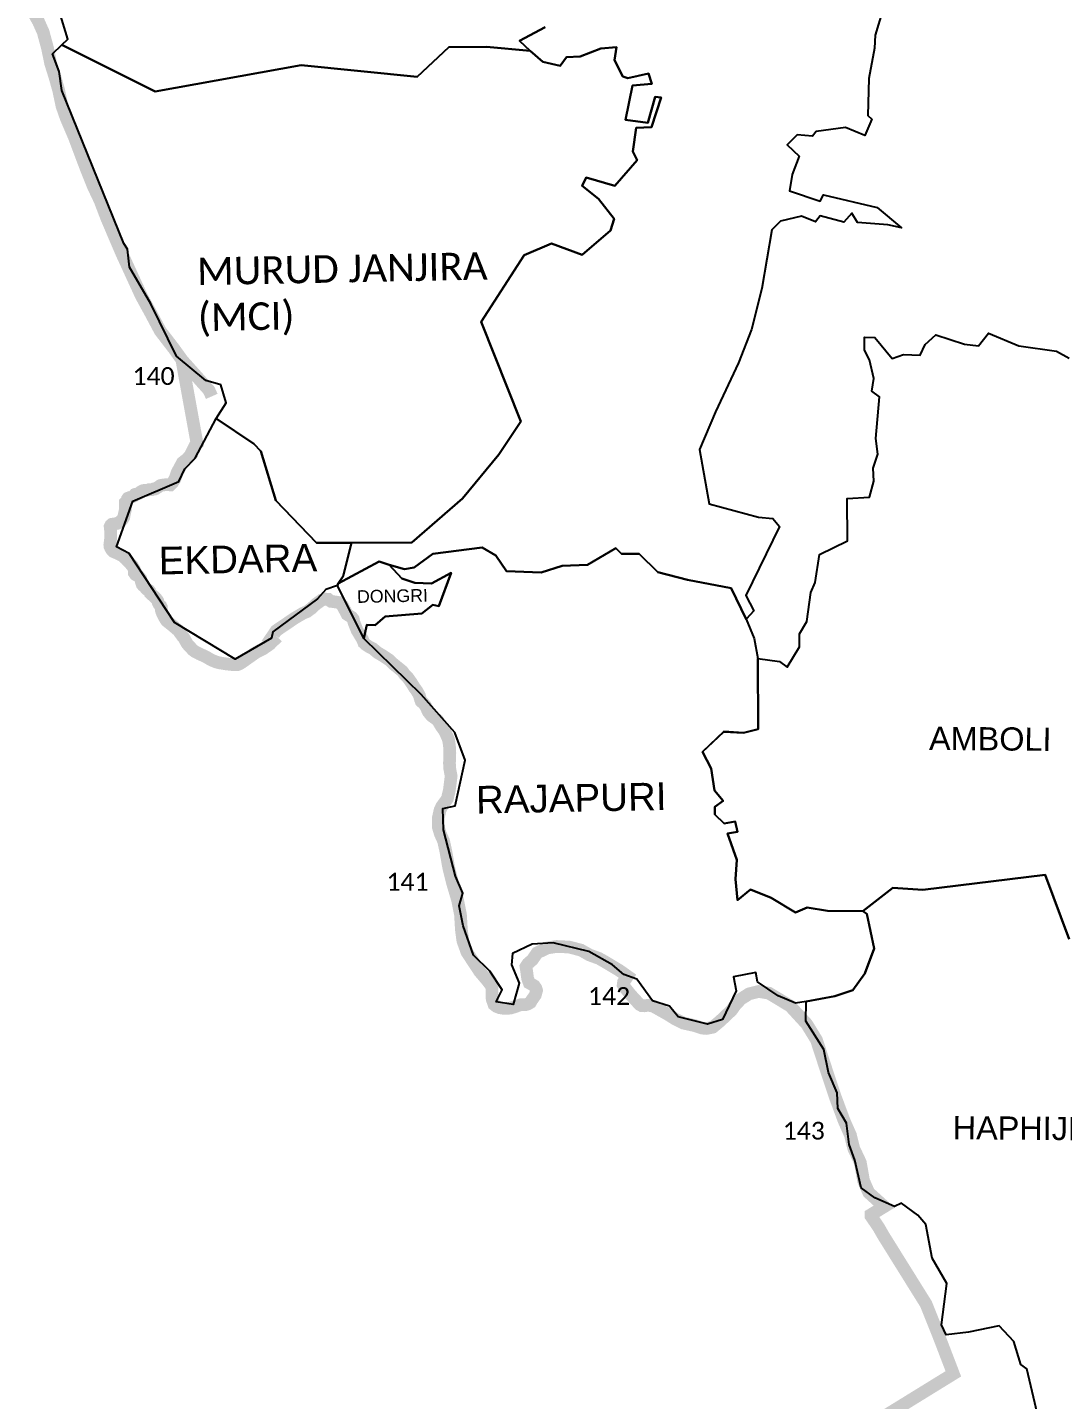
# Model space of a CAD drawing. Header units: metres. Extents: x 0 to 561379, y 0 to 4092696.
# Drawn here: x 283615 to 287695, y 2022986 to 2028395 of the extents above; entities that cross this region are included whole.
import ezdxf

# ---------------------------------------------------------------- set-up
doc = ezdxf.new("R2010")
doc.units = ezdxf.units.M
for name, color, linetype in [('COASTLINE', 5, 'Continuous'), ('ddddd', 7, 'Continuous'), ('NATURALLY PROTECTED', 3, 'Continuous'), ('village', 32, 'Continuous'), ('VILLAGE NAME', 250, 'Continuous')]:
    doc.layers.add(name, color=color, linetype=linetype)
doc.styles.get("Standard").update_dxf_attribs({"font": 'calibri.ttf'})

msp = doc.modelspace()

# ---------------------------------------------------------------- linework, layer by layer
at = {"layer": 'COASTLINE', "const_width": 50, "flags": 128}
msp.add_lwpolyline([(283639.6, 2028450.6), (283658.1, 2028417.9), (283676.6, 2028376.6), (283693.9, 2028312.5), (283706.2, 2028252.7), (283723, 2028199.5), (283737.8, 2028146.4), (283751, 2028084.1), (283766.9, 2028038.7), (283799, 2027963.7), (283847.2, 2027835.6), (283873.4, 2027770.3), (283901, 2027711.8), (283927.1, 2027643.3), (283985.6, 2027506.1), (284062.8, 2027337.8), (284100, 2027269.7), (284137.8, 2027198.9), (284192.5, 2027127.7), (284223, 2027085.2), (284283.2, 2026753.8), (284275, 2026745.7), (284267.3, 2026730), (284255.2, 2026705.3), (284244, 2026693.9), (284225.7, 2026679.4), (284204.8, 2026640.6), (284195.5, 2026614.1), (284186.7, 2026600.6), (284177.7, 2026591.7), (284175.3, 2026591.7), (284168.1, 2026592.3), (284164.6, 2026592.3), (284157.7, 2026592.1), (284148, 2026590.9), (284142.5, 2026590.2), (284138.9, 2026589.2), (284136.3, 2026587.6), (284133.4, 2026585.3), (284128.9, 2026582.2), (284125, 2026580.1), (284120.2, 2026576.8), (284116.4, 2026575), (284113.3, 2026575), (284110.3, 2026575), (284107.5, 2026573.9), (284104.6, 2026572.5), (284102.1, 2026572.5), (284098.3, 2026573.3), (284095.4, 2026573.3), (284093.1, 2026572.4), (284089.4, 2026571.3), (284084.3, 2026570.2), (284078.7, 2026570.2), (284073.7, 2026569.7), (284069.5, 2026568.8), (284066.3, 2026567.3), (284064, 2026566.3), (284061.9, 2026564.9), (284059.5, 2026562.1), (284056.9, 2026559.6), (284054.1, 2026558), (284048.4, 2026555.7), (284044.4, 2026555.5), (284040.9, 2026554.8), (284038.1, 2026553.7), (284036.1, 2026551.2), (284034, 2026547.6), (284030.6, 2026545.9), (284024.8, 2026544), (284017.5, 2026541.7), (284010.9, 2026539.2), (284008.6, 2026536), (284007.5, 2026531.6), (284003.9, 2026526.2), (284000.9, 2026522.9), (284000.9, 2026516.8), (284000.1, 2026505.4), (284000.1, 2026491.6), (283997.7, 2026481.3), (283996.3, 2026475), (283994.3, 2026464.2), (283989.7, 2026456.6), (283984, 2026449.8), (283976.5, 2026444.2), (283968.8, 2026439.9), (283961.9, 2026438.5), (283954.3, 2026437.6), (283947.3, 2026436.3), (283943.4, 2026432.9), (283940.5, 2026427), (283942.7, 2026407.9), (283942.7, 2026401.2), (283943.2, 2026391.6), (283941.6, 2026371.6), (283940.2, 2026362.6), (283939.3, 2026355.5), (283939.6, 2026349.6), (283942.5, 2026342.6), (283947.1, 2026335.1), (283953.6, 2026328.7), (283966.7, 2026323), (283980.5, 2026316.7), (283992, 2026309.9), (284001.9, 2026300.6), (284016.4, 2026284.9), (284027.4, 2026273.5), (284029.9, 2026268.9), (284032.9, 2026264.4), (284035.4, 2026259.8), (284036.4, 2026255), (284036.4, 2026248.8), (284036.4, 2026243.7), (284039.9, 2026238.5), (284042.9, 2026236.5), (284053.1, 2026231.8), (284061.4, 2026221.4), (284063, 2026215.7), (284063, 2026210.7), (284065.3, 2026204.5), (284067.2, 2026198.9), (284070.4, 2026195), (284073.9, 2026192), (284078.1, 2026188.8), (284081.2, 2026183.7), (284085, 2026179.8), (284089.1, 2026177.6), (284093.8, 2026175.5), (284096.6, 2026172), (284098.3, 2026165.6), (284103.7, 2026160.1), (284110.2, 2026154.3), (284115.3, 2026149.8), (284121.8, 2026143.4), (284125.5, 2026138.5), (284128.7, 2026133.3), (284130.1, 2026127.5), (284133.2, 2026121.2), (284136.6, 2026116.8), (284140.7, 2026113.4), (284142.3, 2026110), (284142.8, 2026105.8), (284142.8, 2026100.7), (284142.8, 2026096.3), (284144.1, 2026091.6), (284146.8, 2026085.2), (284150.1, 2026077.7), (284155.7, 2026067.5), (284162, 2026057.3), (284166.6, 2026052.9), (284186.7, 2026037), (284199.3, 2026025.9), (284210.4, 2026016.9), (284215, 2026009.6), (284221.6, 2026000.8), (284225.9, 2025994.4), (284230.4, 2025990.2), (284234.6, 2025983.4), (284238.1, 2025976.3), (284244.8, 2025964.5), (284253.1, 2025955.5), (284266, 2025941.5), (284275.4, 2025934.3), (284291.7, 2025925.9), (284304.6, 2025920.1), (284321.8, 2025911.8), (284335.2, 2025903.9), (284347.5, 2025898), (284359.7, 2025893.1), (284374.1, 2025889.7), (284398.2, 2025885.9), (284429.6, 2025882.5), (284435, 2025882.5), (284444, 2025883.4), (284452.1, 2025886.9), (284460.5, 2025892.3), (284512.9, 2025929.3), (284523.8, 2025935.7), (284531.1, 2025938.8), (284543.1, 2025944.8), (284553.7, 2025952.5), (284563.9, 2025959.5), (284570.6, 2025964.2), (284576.8, 2025970.9), (284581, 2025974.9), (284577.4, 2025978.3), (284571.8, 2025982.6), (284584.5, 2026001.4), (284595, 2026016.9), (284667.5, 2026066), (284699.7, 2026085.1), (284716.8, 2026092.2), (284735.2, 2026105.7), (284752.3, 2026122.1), (284768.8, 2026133.5), (284774.1, 2026137.5), (284789, 2026141.4), (284800.5, 2026140.7), (284805.6, 2026136.5), (284810.7, 2026132.6), (284826.5, 2026130.5), (284844.2, 2026127.7), (284857.4, 2026114.3), (284867.3, 2026095.2), (284874.4, 2026081.4), (284886.6, 2026073.7), (284893.5, 2026069.3), (284898.7, 2026062.4), (284901.8, 2026048.6), (284906.4, 2026037), (284910.9, 2026026), (284913.9, 2026018.5), (284921, 2026006.6), (284928.6, 2025993.9), (284935.6, 2025982.3), (284940.8, 2025968.8), (284947.8, 2025962.3), (284962.5, 2025952.6), (284975.2, 2025946.7), (284994.7, 2025930.4), (285015.7, 2025918.1), (285042.3, 2025900.2), (285056.2, 2025886.3), (285071, 2025874.4), (285092.6, 2025856.8), (285100.6, 2025845.3), (285114.7, 2025830.7), (285128, 2025811.8), (285139.8, 2025792.7), (285149.7, 2025779.3), (285159.6, 2025761.2), (285163.6, 2025746.3), (285166.8, 2025738), (285174.6, 2025731.6), (285183.6, 2025721), (285194.9, 2025696.7), (285207.2, 2025681.5), (285231, 2025664.6), (285245.3, 2025640.8), (285259.7, 2025620.3), (285274.2, 2025588.2), (285278, 2025563.3), (285279.5, 2025534.8), (285278, 2025494.9), (285279, 2025474.1), (285284.7, 2025443.7), (285277.5, 2025387.7), (285269.6, 2025354.2), (285247.7, 2025324.2), (285241.1, 2025310.2), (285233.8, 2025277.2), (285234.5, 2025241.4), (285241.8, 2025216.9), (285254.9, 2025187.6), (285263.4, 2025149.3), (285274.7, 2025084.9), (285289.6, 2025024), (285309.5, 2024957.3), (285321.5, 2024897.1), (285325.1, 2024837.6), (285330.8, 2024794.9), (285347.1, 2024749.5), (285379.7, 2024700), (285396.9, 2024673.8), (285427.6, 2024637.4), (285442.6, 2024617.7), (285445.9, 2024607), (285445.9, 2024586.3), (285445.9, 2024574.9), (285446.4, 2024564.4), (285450.3, 2024553), (285453.5, 2024543.5), (285463.5, 2024535.8), (285475.2, 2024531.1), (285490.6, 2024528.4), (285504.5, 2024528.1), (285518.4, 2024529.4), (285536.3, 2024534.7), (285546.2, 2024538.4), (285560, 2024543), (285578.7, 2024543), (285588.3, 2024545.9), (285597.1, 2024551.4), (285601.6, 2024559.4), (285616.5, 2024581), (285621.4, 2024599), (285618.6, 2024608.1), (285612.1, 2024617.1), (285592.4, 2024628.5), (285586, 2024647.1), (285582.4, 2024673.8), (285579.6, 2024692.4), (285587.2, 2024704.2), (285604.9, 2024719.7), (285623.9, 2024747.2), (285664.1, 2024766.3), (285700.4, 2024772.2), (285749.8, 2024769.9), (285796.2, 2024757.8), (285830, 2024738.7), (285867.1, 2024725.2), (285891.2, 2024711.6), (285910.2, 2024700.2), (285928.5, 2024689.2), (285946.5, 2024678.5), (285964.7, 2024665.7), (285979.9, 2024654.9), (285964.2, 2024631.5), (285962.8, 2024620.5), (285968.7, 2024611.1), (285993.6, 2024580.1), (286028, 2024542.9), (286036, 2024538.7), (286045.4, 2024538.2), (286055.5, 2024539.7), (286066.3, 2024539.7), (286081.6, 2024536.7), (286105.5, 2024523.2), (286138.4, 2024504.7), (286169.7, 2024485), (286199.3, 2024470.2), (286245, 2024460.2), (286274.2, 2024450.4), (286290.9, 2024449), (286316.1, 2024454.1), (286344, 2024477.3), (286368.7, 2024500.5), (286390.5, 2024521.4), (286405.1, 2024542.3), (286427.1, 2024565.3), (286459, 2024585.4), (286496.3, 2024594.8), (286537.2, 2024588.1), (286620.8, 2024537.6), (286685.9, 2024466.7), (286724.6, 2024403.8), (286758.1, 2024301.3), (286798.1, 2024180.7), (286833.7, 2024084.7), (286858.6, 2024028.4), (286871.5, 2023976), (286897.5, 2023920.7), (286910.3, 2023848.6), (286930.7, 2023801.9), (286951.8, 2023782.9), (286967, 2023769), (286985.1, 2023752.6), (286991.6, 2023746.7), (286939.6, 2023715), (286939.6, 2023709.2), (286951.4, 2023692), (286969.6, 2023665.3), (286989.1, 2023631.2), (287083.6, 2023479.6), (287156.9, 2023362.1), (287211, 2023226.2), (287264.1, 2023087.7), (286770.4, 2022783.3)], dxfattribs=at)
at = {"layer": 'NATURALLY PROTECTED', "const_width": 50, "flags": 128}
for points in [[(283734.7, 2028157.5), (283737.8, 2028146.4), (283751, 2028084.1), (283766.9, 2028038.7), (283799, 2027963.7), (283847.2, 2027835.6), (283873.4, 2027770.3), (283901, 2027711.8), (283927.1, 2027643.3), (283985.6, 2027506.1), (284062.8, 2027337.8), (284100, 2027269.7), (284137.8, 2027198.9)], [(284228.3, 2027078.8), (284330.3, 2026964.6), (284341, 2026940.4)], [(284268.7, 2026721), (284244, 2026693.9), (284225.7, 2026679.4), (284204.8, 2026640.6), (284195.5, 2026614.1), (284186.7, 2026600.6), (284177.7, 2026591.7), (284175.3, 2026591.7), (284168.1, 2026592.3), (284164.6, 2026592.3), (284157.7, 2026592.1), (284148, 2026590.9), (284142.5, 2026590.2), (284138.9, 2026589.2), (284136.3, 2026587.6), (284133.4, 2026585.3), (284128.9, 2026582.2), (284125, 2026580.1), (284120.2, 2026576.8), (284116.4, 2026575), (284113.3, 2026575), (284110.3, 2026575), (284107.5, 2026573.9), (284104.6, 2026572.5), (284102.1, 2026572.5), (284098.3, 2026573.3), (284095.4, 2026573.3), (284093.1, 2026572.4), (284089.4, 2026571.3), (284084.3, 2026570.2), (284078.7, 2026570.2), (284073.7, 2026569.7), (284069.5, 2026568.8), (284066.3, 2026567.3), (284064, 2026566.3), (284061.9, 2026564.9), (284059.5, 2026562.1), (284056.9, 2026559.6), (284054.1, 2026558), (284048.4, 2026555.7), (284044.4, 2026555.5), (284040.9, 2026554.8), (284038.1, 2026553.7), (284036.1, 2026551.2), (284034, 2026547.6), (284030.6, 2026545.9), (284024.8, 2026544), (284017.5, 2026541.7), (284010.9, 2026539.2), (284008.6, 2026536), (284007.5, 2026531.6), (284003.9, 2026526.2), (284000.9, 2026522.9), (284000.9, 2026516.8), (284000.1, 2026505.4), (284000.1, 2026491.6), (283997.7, 2026481.3), (283996.3, 2026475), (283994.3, 2026464.2), (283989.7, 2026456.6), (283984, 2026449.8), (283976.5, 2026444.2), (283968.8, 2026439.9), (283961.9, 2026438.5), (283954.3, 2026437.6), (283947.3, 2026436.3), (283943.4, 2026432.9), (283940.5, 2026427), (283942.7, 2026407.9), (283942.7, 2026401.2), (283943.2, 2026391.6), (283941.6, 2026371.6), (283940.2, 2026362.6), (283939.3, 2026355.5), (283939.6, 2026349.6), (283942.5, 2026342.6), (283947.1, 2026335.1), (283953.6, 2026328.7), (283966.7, 2026323), (283980.5, 2026316.7), (283992, 2026309.9), (284001.9, 2026300.6), (284016.4, 2026284.9), (284027.4, 2026273.5), (284029.9, 2026268.9), (284032.9, 2026264.4), (284035.4, 2026259.8), (284036.4, 2026255), (284036.4, 2026248.8), (284036.4, 2026243.7), (284039.9, 2026238.5), (284042.9, 2026236.5), (284053.1, 2026231.8), (284061.4, 2026221.4), (284063, 2026215.7), (284063, 2026210.7), (284065.3, 2026204.5), (284067.2, 2026198.9), (284070.4, 2026195), (284073.9, 2026192), (284078.1, 2026188.8), (284081.2, 2026183.7), (284085, 2026179.8), (284089.1, 2026177.6), (284093.8, 2026175.5), (284096.6, 2026172), (284098.3, 2026165.6), (284103.7, 2026160.1), (284110.2, 2026154.3), (284115.3, 2026149.8), (284121.8, 2026143.4), (284125.5, 2026138.5), (284128.7, 2026133.3), (284130.1, 2026127.5), (284133.2, 2026121.2), (284136.6, 2026116.8), (284140.7, 2026113.4), (284142.3, 2026110), (284142.8, 2026105.8), (284142.8, 2026100.7), (284142.8, 2026096.3), (284144.1, 2026091.6), (284146.8, 2026085.2), (284150.1, 2026077.7), (284155.7, 2026067.5), (284162, 2026057.3), (284166.6, 2026052.9), (284186.7, 2026037), (284199.3, 2026025.9), (284210.4, 2026016.9), (284215, 2026009.6), (284221.6, 2026000.8), (284225.9, 2025994.4), (284230.4, 2025990.2), (284234.6, 2025983.4), (284238.1, 2025976.3), (284244.8, 2025964.5), (284253.1, 2025955.5), (284266, 2025941.5), (284275.4, 2025934.3), (284291.7, 2025925.9), (284304.6, 2025920.1), (284321.8, 2025911.8), (284335.2, 2025903.9), (284347.5, 2025898), (284359.7, 2025893.1), (284374.1, 2025889.7), (284398.2, 2025885.9), (284415.6, 2025884.1)], [(285185.2, 2025717.6), (285194.9, 2025696.7), (285207.2, 2025681.5), (285231, 2025664.6), (285245.3, 2025640.8), (285259.7, 2025620.3), (285274.2, 2025588.2), (285278, 2025563.3), (285279.5, 2025534.8), (285278, 2025494.9), (285279, 2025474.1), (285284.7, 2025443.7), (285277.5, 2025387.7), (285269.6, 2025354.2), (285247.7, 2025324.2), (285241.1, 2025310.2), (285233.8, 2025277.2), (285234.5, 2025241.4), (285241.8, 2025216.9), (285254.9, 2025187.6), (285263.4, 2025149.3), (285274.7, 2025084.9), (285289.6, 2025024), (285309.5, 2024957.3), (285321.5, 2024897.1), (285325.1, 2024837.6), (285330.8, 2024794.9), (285347.1, 2024749.5), (285379.7, 2024700), (285396.9, 2024673.8), (285427.6, 2024637.4), (285442.6, 2024617.7), (285445.9, 2024607), (285445.9, 2024586.3), (285445.9, 2024574.9), (285446.4, 2024564.4), (285450.3, 2024553), (285453.5, 2024543.5), (285463.5, 2024535.8), (285475.2, 2024531.1), (285490.6, 2024528.4), (285504.5, 2024528.1), (285518.4, 2024529.4), (285532.3, 2024533.5)], [(285579.6, 2024692.4), (285587.2, 2024704.2), (285604.9, 2024719.7), (285623.9, 2024747.2), (285664.1, 2024766.3), (285700.4, 2024772.2), (285749.8, 2024769.9), (285796.2, 2024757.8), (285830, 2024738.7), (285867.1, 2024725.2), (285891.2, 2024711.6), (285910.2, 2024700.2), (285928.5, 2024689.2), (285946.5, 2024678.5), (285964.7, 2024665.7), (285979.9, 2024654.9)], [(286344, 2024477.3), (286368.7, 2024500.5), (286390.5, 2024521.4), (286405.1, 2024542.3), (286427.1, 2024565.3), (286459, 2024585.4), (286496.3, 2024594.8), (286537.2, 2024588.1), (286620.8, 2024537.6), (286646.1, 2024510.1)], [(286645.7, 2024510.5), (286685.9, 2024466.7), (286724.6, 2024403.8), (286758.1, 2024301.3), (286798.1, 2024180.7), (286833.7, 2024084.7), (286858.6, 2024028.4), (286871.5, 2023976), (286897.5, 2023920.7), (286910.3, 2023848.6), (286930.7, 2023801.9), (286951.8, 2023782.9), (286967, 2023769), (286983.1, 2023754.5)], [(286969.6, 2023665.3), (286989.1, 2023631.2), (287083.6, 2023479.6), (287156.9, 2023362.1), (287211, 2023226.2), (287264.1, 2023087.7)]]:
    msp.add_lwpolyline(points, dxfattribs=at)
at = {"layer": 'village', "color": 3, "true_color": 0x00ff00}
msp.add_lwpolyline([(287620.6, 2022822.1), (287554.4, 2023106.9), (287530.1, 2023123.8), (287502.7, 2023215), (287444.7, 2023276.5), (287323.5, 2023251.3), (287236.2, 2023241.1), (287217, 2023281.2), (287238.2, 2023443.3), (287180.7, 2023543.6), (287156, 2023676.6), (287124.2, 2023713.6), (287060.2, 2023760.1), (287031.9, 2023747.5), (286954.6, 2023781.5), (286900.3, 2023820.7), (286875.9, 2023929.9), (286853.3, 2023992.1), (286842.4, 2024076.3), (286809, 2024133.5), (286806.1, 2024195.8), (286772.4, 2024276), (286753.3, 2024366.2), (286682.3, 2024477.3), (286684.5, 2024555.3), (286796.7, 2024576.9), (286867.7, 2024599.9), (286915.2, 2024665.8), (286951.4, 2024764.3), (286923.4, 2024901.1), (286907.3, 2024911.4), (287026.1, 2025003.6), (287143.3, 2024995.6), (287626, 2025054.1), (287720.5, 2024800.5)], dxfattribs=at)
at = {"layer": 'village'}
for points in [[(285655.2, 2028395.4, 0), (285554.5, 2028341.5, 0), (285596, 2028302, 0), (285424.5, 2028318.1, 0), (285276, 2028316.9, 0), (285150.6, 2028200.4, 0), (284693.9, 2028246, 0), (284117.5, 2028142.2, 0), (283749.9, 2028326.2, 0), (283773.7, 2028349, 0), (283740.6, 2028455.8, 0)], [(286986.4, 2028464.7, 0), (286955.8, 2028363.9, 0), (286953.6, 2028313.6, 0), (286930.8, 2028193.2, 0), (286926.5, 2028047.9, 0), (286942.2, 2028032.9, 0), (286915.7, 2027968.4, 0), (286838.4, 2028000.4, 0), (286722.9, 2027984.6, 0), (286709.1, 2027966.6, 0), (286648.8, 2027970.9, 0), (286608.8, 2027931.4, 0), (286656.9, 2027886.8, 0), (286629.3, 2027815.6, 0), (286618.4, 2027750.8, 0), (286739.5, 2027709.7, 0), (286752, 2027734.8, 0), (286963.6, 2027685.4, 0), (287060.2, 2027605.5, 0), (287006.5, 2027617, 0), (286886.8, 2027625.4, 0), (286863.7, 2027662.9, 0), (286832.3, 2027627.7, 0), (286738.7, 2027651.8, 0), (286720.2, 2027629.1, 0), (286665, 2027650.3, 0), (286583.3, 2027631.1, 0), (286549, 2027596.9, 0), (286509.7, 2027365.4, 0), (286467.9, 2027203.9, 0), (286417, 2027072.6, 0), (286327.2, 2026879.9, 0), (286263.4, 2026731.4, 0), (286301.7, 2026516.4, 0), (286496.2, 2026464.2, 0), (286553.1, 2026458.7, 0), (286578.8, 2026427.5, 0), (286446.4, 2026156, 0), (286477.7, 2026095, 0), (286447.4, 2026062.1, 0), (286388.2, 2026184.1, 0), (286216.4, 2026217.2, 0), (286098.7, 2026248.2, 0), (286025.8, 2026319.2, 0), (285955.6, 2026319.8, 0), (285933.5, 2026342.2, 0), (285821.8, 2026277, 0), (285722.2, 2026272.1, 0), (285640.1, 2026246.9, 0), (285503.5, 2026251.6, 0), (285461.4, 2026313.7, 0), (285406.8, 2026344.3, 0), (285213, 2026319.8, 0), (285139, 2026265.9, 0), (285100.6, 2026259.9, 0), (285040.3, 2026276.7, 0), (285001.4, 2026290, 0), (284838.9, 2026202.4, 0), (284859.1, 2026231.3, 0), (284892.3, 2026363.7, 0), (285129.4, 2026363.9, 0), (285329.1, 2026537.9, 0), (285472.9, 2026710.8, 0), (285559, 2026842.1, 0), (285403, 2027233.8, 0), (285573, 2027497.1, 0), (285680.4, 2027542.9, 0), (285801.7, 2027498, 0), (285912.8, 2027594.6, 0), (285927.2, 2027640.7, 0), (285865.2, 2027719.7, 0), (285801.1, 2027769.8, 0), (285817.3, 2027802.6, 0), (285929.4, 2027770.4, 0), (286017.7, 2027872.2, 0), (286000.3, 2027906.3, 0), (286014.1, 2027998.7, 0), (286074.7, 2028001.1, 0), (286112.1, 2028118.9, 0), (286089, 2028121.5, 0), (286059.8, 2028018.1, 0), (285972.3, 2028030, 0), (285999.1, 2028165.3, 0), (286075.6, 2028172.4, 0), (286062.3, 2028213.4, 0), (285981.1, 2028194.6, 0), (285961, 2028201.2, 0), (285928.4, 2028266.3, 0), (285936.7, 2028316.8, 0), (285874.7, 2028312.2, 0), (285793, 2028280.6, 0), (285739, 2028277.7, 0), (285715, 2028242.8, 0), (285646.5, 2028259.6, 0), (285596, 2028302, 0), (285554.5, 2028341.5, 0), (285655.2, 2028395.4, 0)], [(287720.6, 2024800.5, 0), (287626, 2025054.2, 0), (287143.3, 2024995.6, 0), (287026.1, 2025003.5, 0), (286907.2, 2024911.4, 0), (286767.8, 2024912.2, 0), (286688.6, 2024925.9, 0), (286642.1, 2024906.4, 0), (286546.7, 2024964.1, 0), (286464.8, 2024997.1, 0), (286413, 2024954.3, 0), (286405.6, 2025038, 0), (286410.1, 2025113.6, 0), (286373.7, 2025218, 0), (286413.6, 2025224.1, 0), (286403.7, 2025265.3, 0), (286360.7, 2025256.8, 0), (286324.3, 2025292.3, 0), (286323.5, 2025322.5, 0), (286356.6, 2025346.2, 0), (286323, 2025386.5, 0), (286310.1, 2025473.3, 0), (286275.4, 2025539, 0), (286359.8, 2025618.8, 0), (286437.2, 2025614.9, 0), (286494.3, 2025628.2, 0), (286493.4, 2025907.4, 0), (286578.8, 2025895.9, 0), (286609.3, 2025872.6, 0), (286658, 2025953.3, 0), (286657.8, 2026003.9, 0), (286687.2, 2026053.2, 0), (286702.2, 2026167.5, 0), (286719.1, 2026206.2, 0), (286736.3, 2026317.6, 0), (286847.5, 2026371.4, 0), (286845.1, 2026538.3, 0), (286933.6, 2026543.3, 0), (286950.8, 2026605.9, 0), (286948.7, 2026657.8, 0), (286966.9, 2026712.3, 0), (286958, 2026774.6, 0), (286973, 2026938.5, 0), (286943.4, 2026961.3, 0), (286951, 2027010.5, 0), (286934, 2027085, 0), (286913.7, 2027122.2, 0), (286913.9, 2027173.7, 0), (286954.2, 2027172.8, 0), (287023.1, 2027089.5, 0), (287068.2, 2027106, 0), (287132.9, 2027102.7, 0), (287153.2, 2027144.6, 0), (287195.1, 2027183.1, 0), (287308.5, 2027146.2, 0), (287363.3, 2027139.5, 0), (287402.6, 2027190, 0), (287402.6, 2027190, 0), (287522, 2027140.3, 0), (287670.1, 2027118.2, 0), (287720.4, 2027091.4, 0)]]:
    msp.add_polyline3d(points, dxfattribs=at)
for points in [[(286112.1, 2028118.9, 0), (286074.7, 2028001.1, 0), (286014.1, 2027998.7, 0), (286000.3, 2027906.3, 0), (286017.7, 2027872.2, 0), (285929.4, 2027770.4, 0), (285817.3, 2027802.6, 0), (285801.1, 2027769.8, 0), (285865.2, 2027719.7, 0), (285927.2, 2027640.7, 0), (285912.8, 2027594.6, 0), (285801.7, 2027498, 0), (285680.4, 2027542.9, 0), (285573, 2027497.1, 0), (285403, 2027233.8, 0), (285559, 2026842.1, 0), (285472.9, 2026710.8, 0), (285329.1, 2026537.9, 0), (285129.4, 2026363.9, 0), (284892.3, 2026363.7, 0), (284753.5, 2026363.6, 0), (284594, 2026530.5, 0), (284534.4, 2026724.7, 0), (284506.4, 2026753.2, 0), (284358.8, 2026852.8, 0), (284397.3, 2026915, 0), (284377, 2026985.6, 0), (284317.8, 2027003.6, 0), (284202.5, 2027099.5, 0), (284101.1, 2027304.7, 0), (284017.1, 2027449.9, 0), (284008.7, 2027521.3, 0), (283993.9, 2027543.3, 0), (283750.1, 2028146.2, 0), (283740, 2028220.7, 0), (283713.3, 2028291.3, 0), (283749.9, 2028326.2, 0), (284117.5, 2028142.2, 0), (284693.9, 2028246, 0), (285150.6, 2028200.4, 0), (285276, 2028316.9, 0), (285424.5, 2028318.1, 0), (285596, 2028302, 0), (285646.5, 2028259.6, 0), (285715, 2028242.8, 0), (285739, 2028277.7, 0), (285793, 2028280.6, 0), (285874.7, 2028312.2, 0), (285936.7, 2028316.8, 0), (285928.4, 2028266.3, 0), (285961, 2028201.2, 0), (285981.1, 2028194.6, 0), (286062.3, 2028213.4, 0), (286075.6, 2028172.4, 0), (285999.1, 2028165.3, 0), (285972.3, 2028030, 0), (286059.8, 2028018.1, 0), (286089, 2028121.5, 0)], [(284892.3, 2026363.7, 0), (284859.1, 2026231.3, 0), (284838.9, 2026202.4, 0), (284836.4, 2026195.5, 0), (284791, 2026178.9, 0), (284757.3, 2026142.1, 0), (284581.9, 2026011.8, 0), (284577.1, 2025987.7, 0), (284433.2, 2025904.4, 0), (284194.7, 2026048.9, 0), (284015.4, 2026320.9, 0), (283965, 2026347.8, 0), (284029.6, 2026527.1, 0), (284211.5, 2026605.2, 0), (284235.3, 2026655, 0), (284275.3, 2026697, 0), (284358.8, 2026852.8, 0), (284506.4, 2026753.2, 0), (284534.4, 2026724.7, 0), (284594, 2026530.5, 0), (284753.5, 2026363.6, 0)], [(286951.4, 2024764.3, 0), (286915.2, 2024665.8, 0), (286867.7, 2024599.9, 0), (286796.7, 2024576.9, 0), (286684.5, 2024555.3, 0), (286641.7, 2024548.2, 0), (286573.6, 2024577.6, 0), (286491.9, 2024632.9, 0), (286486.1, 2024669.6, 0), (286397.4, 2024652.9, 0), (286408.4, 2024596.8, 0), (286354.7, 2024484.1, 0), (286294.7, 2024466.4, 0), (286180, 2024495, 0), (286144.8, 2024536.6, 0), (286078.8, 2024558.4, 0), (286016.1, 2024643.9, 0), (285965.8, 2024661.5, 0), (285920.6, 2024699.5, 0), (285827.3, 2024752.4, 0), (285686.6, 2024787, 0), (285603.4, 2024780.8, 0), (285526.2, 2024744.3, 0), (285523.1, 2024700.2, 0), (285553.2, 2024627.5, 0), (285529.7, 2024542.9, 0), (285461.6, 2024554.4, 0), (285485.7, 2024600.8, 0), (285437.5, 2024674.5, 0), (285373.2, 2024737.8, 0), (285332.6, 2024853.9, 0), (285316.8, 2024932.9, 0), (285330.2, 2024982.8, 0), (285302.4, 2025049.7, 0), (285253.9, 2025232, 0), (285251.5, 2025315.6, 0), (285300.5, 2025327.1, 0), (285339.3, 2025506.3, 0), (285299.1, 2025615.9, 0), (285166.2, 2025765.2, 0), (284941.1, 2025986.3, 0), (284952.3, 2026039.7, 0), (284984.7, 2026038.2, 0), (285024.4, 2026072.6, 0), (285169.6, 2026085.1, 0), (285211.9, 2026118.2, 0), (285236.6, 2026113.3, 0), (285284.3, 2026244.4, 0), (285207.4, 2026203.5, 0), (285141.6, 2026205.2, 0), (285089.8, 2026222, 0), (285040.3, 2026276.7, 0), (285100.6, 2026259.9, 0), (285139, 2026265.9, 0), (285213, 2026319.8, 0), (285406.8, 2026344.3, 0), (285461.4, 2026313.7, 0), (285503.5, 2026251.6, 0), (285640.1, 2026246.9, 0), (285722.2, 2026272.1, 0), (285821.8, 2026277, 0), (285933.5, 2026342.2, 0), (285955.6, 2026319.8, 0), (286025.8, 2026319.2, 0), (286098.7, 2026248.2, 0), (286216.4, 2026217.2, 0), (286388.2, 2026184.1, 0), (286447.4, 2026062.1, 0), (286478.8, 2025986.5, 0), (286493.4, 2025907.4, 0), (286494.3, 2025628.2, 0), (286437.1, 2025614.9, 0), (286359.8, 2025618.9, 0), (286275.4, 2025539.1, 0), (286310.1, 2025473.4, 0), (286322.9, 2025386.6, 0), (286356.5, 2025346.2, 0), (286323.5, 2025322.5, 0), (286324.2, 2025292.3, 0), (286360.7, 2025256.8, 0), (286403.7, 2025265.3, 0), (286413.6, 2025224.1, 0), (286373.7, 2025218, 0), (286410.2, 2025113.6, 0), (286405.6, 2025037.9, 0), (286413.1, 2024954.3, 0), (286464.8, 2024997.2, 0), (286546.7, 2024964.1, 0), (286642, 2024906.3, 0), (286688.6, 2024925.9, 0), (286767.8, 2024912.2, 0), (286907.3, 2024911.4, 0), (286923.4, 2024901.1, 0)], [(284838.9, 2026202.4, 0), (285001.4, 2026290, 0), (285040.3, 2026276.7, 0), (285089.8, 2026222, 0), (285141.6, 2026205.2, 0), (285207.4, 2026203.5, 0), (285284.3, 2026244.4, 0), (285236.6, 2026113.3, 0), (285211.9, 2026118.2, 0), (285169.6, 2026085.1, 0), (285024.4, 2026072.6, 0), (284984.7, 2026038.2, 0), (284952.3, 2026039.7, 0), (284941.1, 2025986.3, 0), (284836.4, 2026195.5, 0)]]:
    msp.add_polyline3d(points, close=True, dxfattribs=at)

# ---------------------------------------------------------------- texts
at = {"layer": 'ddddd', "insert": (287168.8, 2025638.4), "char_height": 91.425, "attachment_point": 1, "rotation": 359.5442}
msp.add_mtext_dynamic_manual_height_columns('{\\fArial|b0|i0|c0|p34;AMBOLI}', width=1311.451, gutter_width=457.1, heights=[0], dxfattribs=at)
at = {"layer": 'NATURALLY PROTECTED', "char_height": 70, "attachment_point": 1}
for s, insert in [('140', (284028.7, 2027055.6)), ('141', (285029.6, 2025062.3)), ('142', (285824.2, 2024611.8)), ('143', (286591.6, 2024081))]:
    msp.add_mtext_dynamic_manual_height_columns(s, width=95.172, gutter_width=1, heights=[0], dxfattribs=dict(at, insert=insert))
at = {"layer": 'VILLAGE NAME', "attachment_point": 1}
for s, width, gutter_width, insert, char_height, rotation in [('{\\fCalibri|b0|i0|c0|p34;MURUD JANJIRA (MCI)}', 1174.7, 543.7, (284281.8, 2027487.4), 108.748, 1.1028), ('{\\fArial|b0|i0|c0|p34;EKDARA}', 726.929, 543.7, (284131, 2026347.2), 108.748, 1.1028), ('{\\fArial|b0|i0|c0|p34;DONGRI}', 726.929, 543.7, (284913.1, 2026176.3), 50, 1.1028), ('{\\fArial|b0|i0|c0|p34;AMBOLI}', 1311.451, 457.1, (287168.8, 2025638.4), 91.425, 359.5442), ('{\\fArial|b0|i0|c0|p34;RAJAPURI}', 726.929, 543.7, (285381.4, 2025404.6), 108.748, 1.1028), ('{\\fArial|b0|i0|c0|p34;HAPHIJKHAR}', 661.323, 457.1, (287262.1, 2024103.8), 91.425, 359.5442)]:
    msp.add_mtext_dynamic_manual_height_columns(s, width=width, gutter_width=gutter_width, heights=[0], dxfattribs=dict(at, insert=insert, char_height=char_height, rotation=rotation))

doc.saveas('drawing.dxf')
